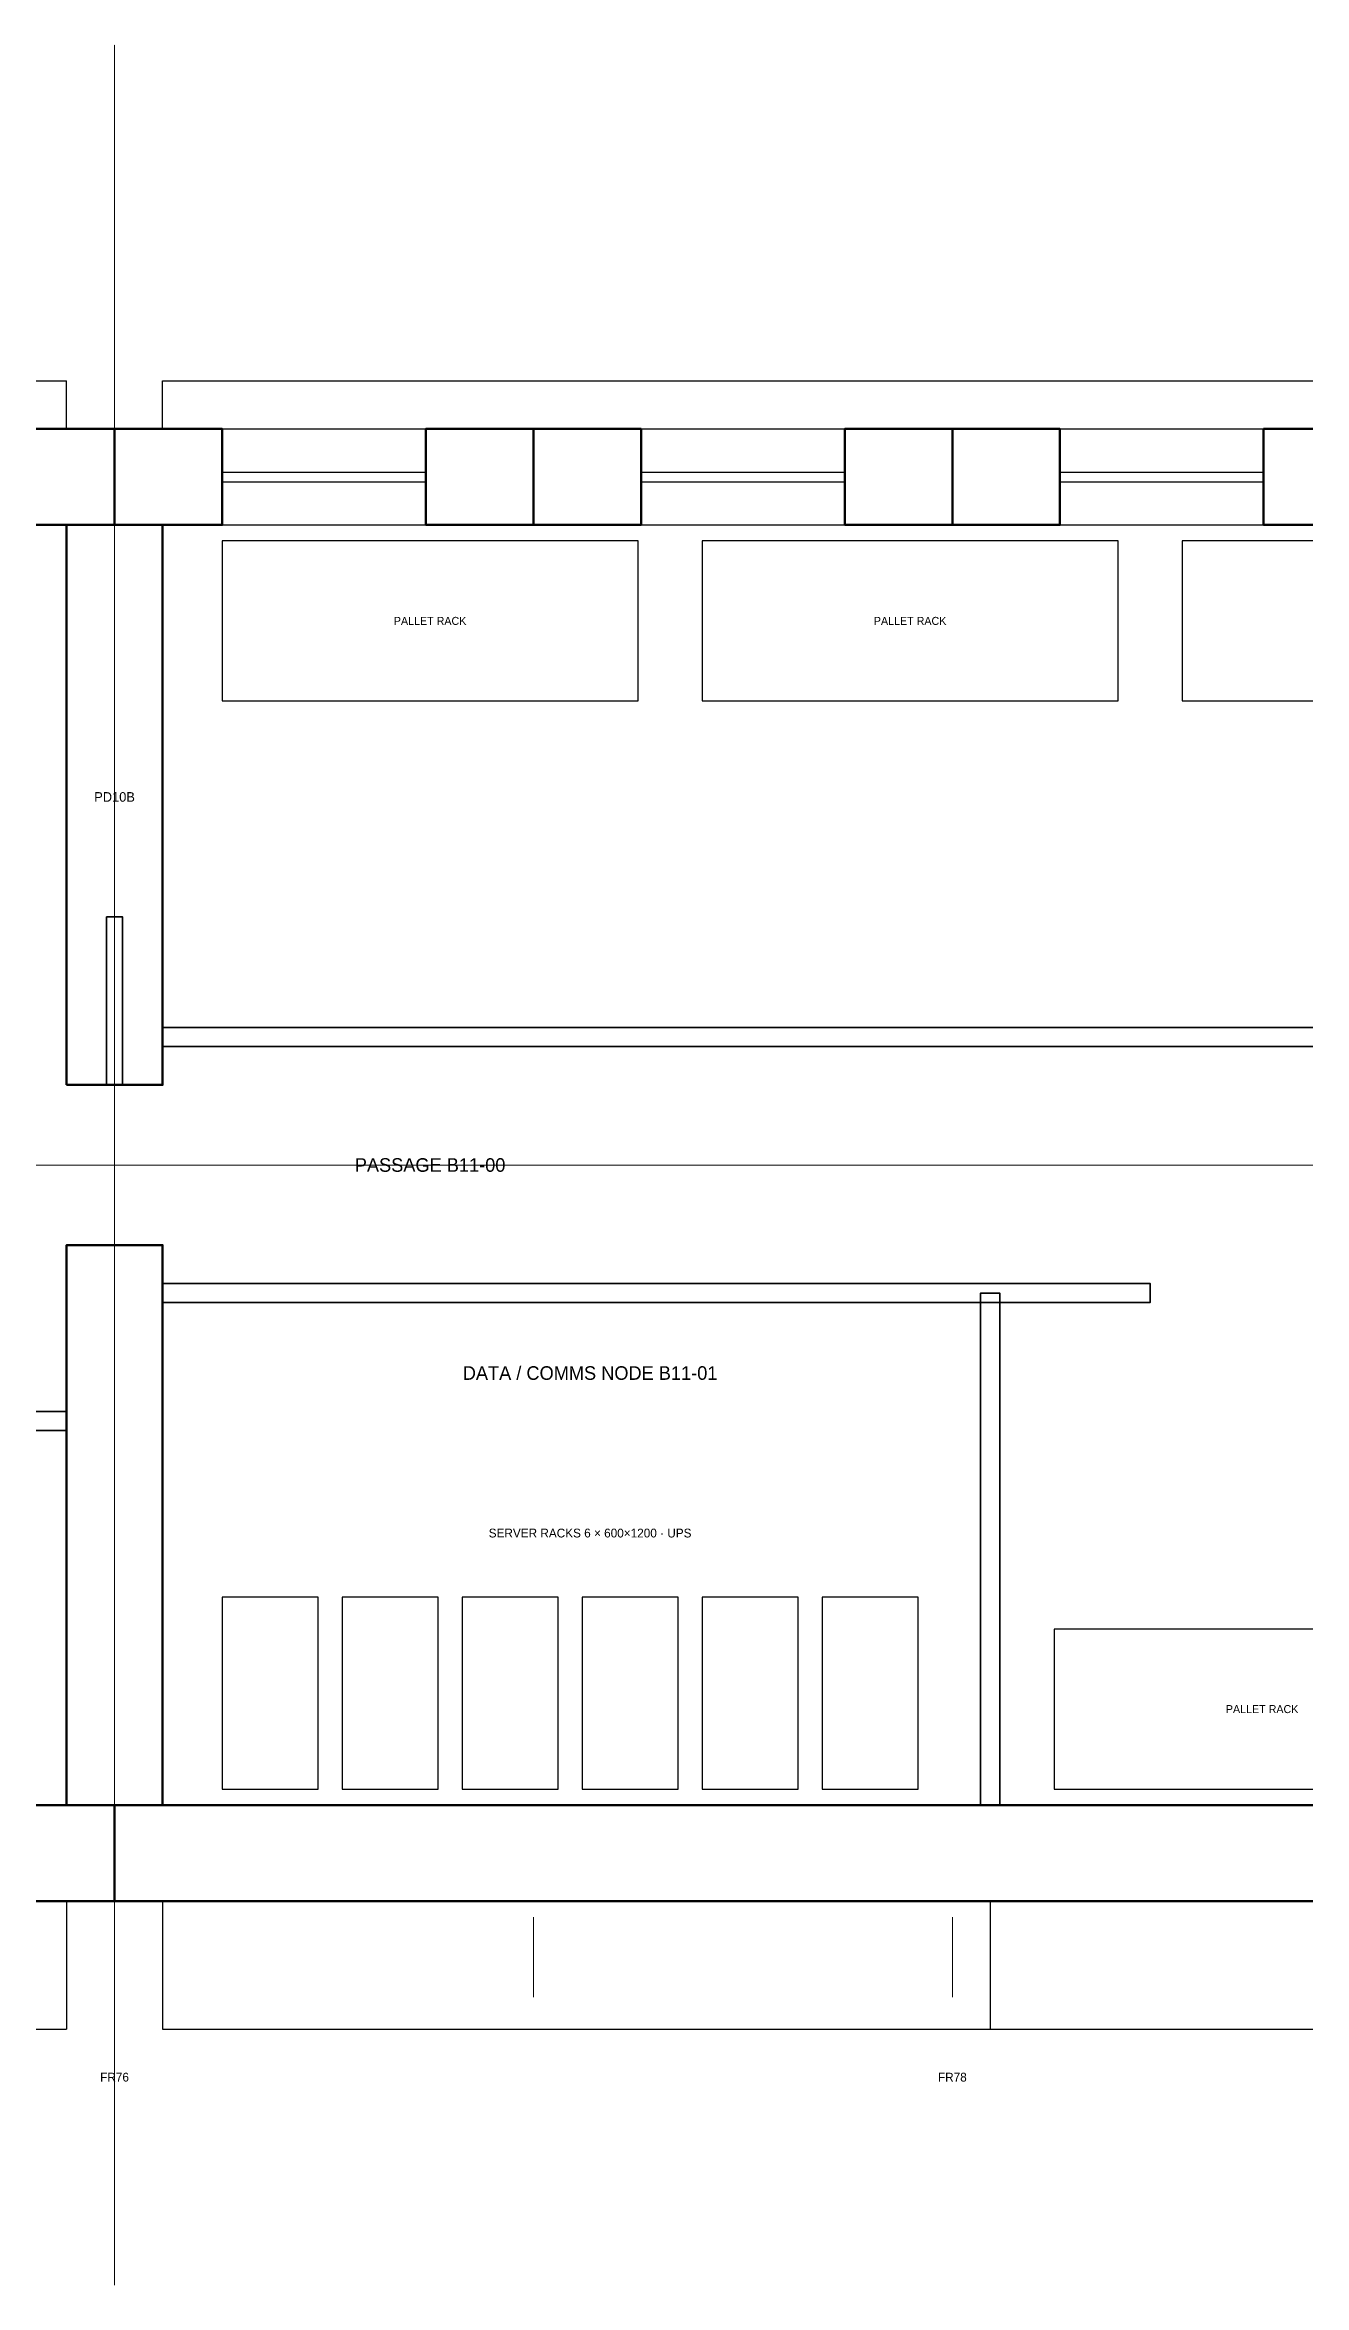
# Model space of a CAD drawing. Header units: millimetres. Extents: x 0 to 254927, y -7000 to 7000.
# Drawn here: x 210804 to 218674, y -7000 to 7000 of the extents above; entities that cross this region are included whole.
import ezdxf
from ezdxf.enums import TextEntityAlignment as Align

# ---------------------------------------------------------------- set-up
doc = ezdxf.new("R2010")
doc.units = ezdxf.units.MM
doc.linetypes.add('CENTER', pattern=[5.08, 3.175, -0.635, 0.635, -0.635])
doc.linetypes.add('DASHED', pattern=[1.524, 1.27, -0.254])
for name, color, linetype, lineweight in [('A-ANNO-DIMS', 2, 'CONTINUOUS', 18), ('A-ANNO-NOTE', 7, 'CONTINUOUS', 18), ('A-ANNO-TEXT', 7, 'CONTINUOUS', 25), ('A-CNTR', 9, 'CENTER', 13), ('A-DOOR-PRES', 1, 'CONTINUOUS', 35), ('A-EQPM', 30, 'CONTINUOUS', 25), ('A-GLAZ', 5, 'CONTINUOUS', 25), ('A-GRID', 9, 'CENTER', 18), ('A-HIDN', 8, 'DASHED', 18), ('A-WALL', 7, 'CONTINUOUS', 35), ('A-WALL-BHD', 7, 'CONTINUOUS', 50), ('A-WALL-PRHU', 7, 'CONTINUOUS', 70)]:
    doc.layers.add(name, color=color, linetype=linetype, lineweight=lineweight)
doc.styles.add('OpenSansCondensed-Light', font='OpenSansCondensed-Light.ttf')
doc.dimstyles.new('EZDXF', dxfattribs={"dimtxt": 0.25, "dimasz": 0.175, "dimexe": 0.375, "dimexo": 0.125, "dimgap": 0.1, "dimtad": 1, "dimlfac": 100, "dimzin": 12, "dimdsep": 46, "dimtxsty": 'OpenSansCondensed-Light', "dimblk": 'ARCHTICK', "dimcen": 2.5, "dimazin": 3, "dimtfac": 0.5, "dimtmove": 2, "dimatfit": 3})

# ---------------------------------------------------------------- blocks, each defined once
blk = doc.blocks.new('_ARCHTICK')
at = {"color": 0, "linetype": 'BYBLOCK', "const_width": 0.15}
blk.add_lwpolyline([(-0.5, -0.5), (0.5, 0.5)], dxfattribs=at)

msp = doc.modelspace()

# ---------------------------------------------------------------- linework, layer by layer
at = {"layer": 'A-ANNO-DIMS'}
for p, q in [((211239.51024, -4700), (211239.51024, -5200)), ((211239.51024, -4700), (211239.51024, -5200)), ((213857.50412, -4700), (213857.50412, -5200)), ((216475.498, -4700), (216475.498, -5200))]:
    msp.add_line(p, q, dxfattribs=at)
at = {"layer": 'A-CNTR'}
msp.add_line((0, 0), (254927.41229, 0), dxfattribs=at)
at = {"layer": 'A-DOOR-PRES'}
for p, q in [((210939.51024, 500), (211539.51024, 500)), ((210939.51024, -500), (211539.51024, -500))]:
    msp.add_line(p, q, dxfattribs=at)
msp.add_lwpolyline([(211189.51024, 500), (211289.51024, 500), (211289.51024, 1550), (211189.51024, 1550)], close=True, dxfattribs=at)
at = {"layer": 'A-EQPM'}
for points in [[(211911.48575, 2900), (214511.48575, 2900), (214511.48575, 3900), (211911.48575, 3900)], [(214911.48575, 2900), (217511.48575, 2900), (217511.48575, 3900), (214911.48575, 3900)], [(217911.48575, 2900), (220511.48575, 2900), (220511.48575, 3900), (217911.48575, 3900)], [(211911.48575, -3900), (212511.48575, -3900), (212511.48575, -2700), (211911.48575, -2700)], [(212661.48575, -3900), (213261.48575, -3900), (213261.48575, -2700), (212661.48575, -2700)], [(213411.48575, -3900), (214011.48575, -3900), (214011.48575, -2700), (213411.48575, -2700)], [(214161.48575, -3900), (214761.48575, -3900), (214761.48575, -2700), (214161.48575, -2700)], [(214911.48575, -3900), (215511.48575, -3900), (215511.48575, -2700), (214911.48575, -2700)], [(215661.48575, -3900), (216261.48575, -3900), (216261.48575, -2700), (215661.48575, -2700)], [(217111.48575, -3900), (219711.48575, -3900), (219711.48575, -2900), (217111.48575, -2900)]]:
    msp.add_lwpolyline(points, close=True, dxfattribs=at)
at = {"layer": 'A-GLAZ'}
for p, q in [((211912.14354, 4600), (213184.87081, 4600)), ((214530.13742, 4600), (215802.86469, 4600)), ((217148.1313, 4600), (218420.85857, 4600)), ((211912.14354, 4330), (213184.87081, 4330)), ((211912.14354, 4270), (213184.87081, 4270)), ((214530.13742, 4330), (215802.86469, 4330)), ((214530.13742, 4270), (215802.86469, 4270)), ((217148.1313, 4330), (218420.85857, 4330)), ((217148.1313, 4270), (218420.85857, 4270)), ((211912.14354, 4000), (213184.87081, 4000)), ((214530.13742, 4000), (215802.86469, 4000)), ((217148.1313, 4000), (218420.85857, 4000))]:
    msp.add_line(p, q, dxfattribs=at)
at = {"layer": 'A-GRID'}
msp.add_line((211239.51024, -7000), (211239.51024, 7000), dxfattribs=at)
msp.add_line((211239.51024, -7000), (211239.51024, 7000), dxfattribs=at)
at = {"layer": 'A-HIDN'}
msp.add_line((211239.51024, -500), (211239.51024, 500), dxfattribs=at)
at = {"layer": 'A-WALL'}
for points in [[(211539.51024, 740), (224711.48575, 740), (224711.48575, 860), (211539.51024, 860)], [(211539.51024, -860), (217711.48575, -860), (217711.48575, -740), (211539.51024, -740)], [(216651.48575, -4000), (216771.48575, -4000), (216771.48575, -800), (216651.48575, -800)], [(209967.53473, -1660), (210939.51024, -1660), (210939.51024, -1540), (209967.53473, -1540)]]:
    msp.add_lwpolyline(points, close=True, dxfattribs=at)
at = {"layer": 'A-WALL-BHD'}
for points in [[(210939.51024, 500), (211539.51024, 500), (211539.51024, 4000), (210939.51024, 4000)], [(210939.51024, -4000), (211539.51024, -4000), (211539.51024, -500), (210939.51024, -500)]]:
    msp.add_lwpolyline(points, close=True, dxfattribs=at)
at = {"layer": 'A-WALL-PRHU'}
for points in [[(210566.87694, 4000), (211239.51024, 4000), (211239.51024, 4600), (210566.87694, 4600)], [(211239.51024, 4000), (211912.14354, 4000), (211912.14354, 4600), (211239.51024, 4600)], [(213184.87081, 4000), (213857.50412, 4000), (213857.50412, 4600), (213184.87081, 4600)], [(213857.50412, 4000), (214530.13742, 4000), (214530.13742, 4600), (213857.50412, 4600)], [(215802.86469, 4000), (216475.498, 4000), (216475.498, 4600), (215802.86469, 4600)], [(216475.498, 4000), (217148.1313, 4000), (217148.1313, 4600), (216475.498, 4600)], [(218420.85857, 4000), (219093.49187, 4000), (219093.49187, 4600), (218420.85857, 4600)], [(190295.55922, -4600), (211239.51024, -4600), (211239.51024, -4000), (190295.55922, -4000)], [(211239.51024, -4600), (232183.46126, -4600), (232183.46126, -4000), (211239.51024, -4000)]]:
    msp.add_lwpolyline(points, close=True, dxfattribs=at)

# ---------------------------------------------------------------- texts
at = {"layer": 'A-ANNO-NOTE'}
for s, height, p in [('PALLET RACK', 50, (213211.48575, 3400)), ('PALLET RACK', 50, (216211.48575, 3400)), ('SERVER RACKS 6 × 600×1200 · UPS', 55, (214211.48575, -2300)), ('PALLET RACK', 50, (218411.48575, -3400)), ('FR76', 55, (211239.51024, -5700)), ('FR76', 55, (211239.51024, -5700)), ('FR78', 55, (216475.498, -5700))]:
    msp.add_text(s, height=height, dxfattribs=at).set_placement(p, align=Align.MIDDLE_CENTER)
at = {"layer": 'A-ANNO-TEXT'}
for s, height, p in [('PD10B', 60, (211239.51024, 2300)), ('PASSAGE B11-00', 85, (213211.48575, 0)), ('DATA / COMMS NODE B11-01', 85, (214211.48575, -1300))]:
    msp.add_text(s, height=height, dxfattribs=at).set_placement(p, align=Align.MIDDLE_CENTER)

# ---------------------------------------------------------------- dimensions: what is measured, and where the dimension line sits
at = {"layer": 'A-ANNO-DIMS'}
for base, p1, p2 in [((196768, 4900), (196768, 4600), (210939.5102393195, 4600)), ((211539.5102393196, 4900), (211539.5102393196, 4600), (228211, 4600)), ((208368, -5400), (208368, -4600), (210939.51024, -4600)), ((211539.51024, -5400), (211539.51024, -4600), (216711, -4600)), ((216711, -5400), (216711, -4600), (231883.4612632515, -4600))]:
    msp.add_linear_dim(base=base, p1=p1, p2=p2, dimstyle='EZDXF', dxfattribs=at).render()

doc.saveas('drawing.dxf')
